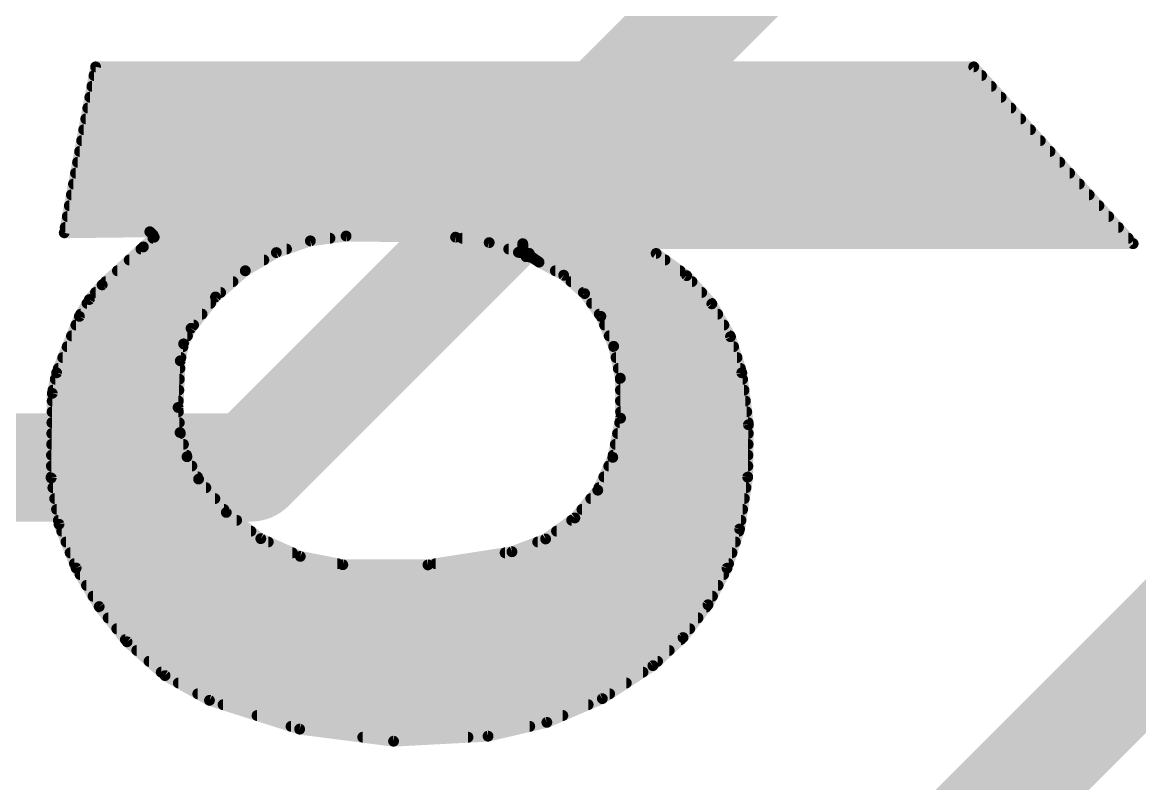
# Model space of a CAD drawing. Extents: x -20 to 87, y -17 to 53.
# Drawn here: x 7.286 to 9.903, y 18.51 to 20.292 of the extents above; entities that cross this region are included whole.
import ezdxf

# ---------------------------------------------------------------- set-up
doc = ezdxf.new("R2010")
doc.units = 0
doc.layers.add('1', color=12, linetype='CONTINUOUS')
doc.layers.add('22', color=40, linetype='CONTINUOUS')

msp = doc.modelspace()

# ---------------------------------------------------------------- linework, layer by layer
at = {"layer": '1', "const_width": 0.254}
for points in [[(7.82, 19.25), (11.43, 22.86)], [(8.16, 17.05), (13.97, 22.86)], [(5.81, 19.25), (7.82, 19.25)]]:
    msp.add_lwpolyline(points, dxfattribs=at)
at = {"layer": '1', "const_width": 0.127}
for points in [[(7.82, 19.1865, 1), (7.82, 19.3135)], [(7.7751, 19.2949, 1), (7.8649, 19.2051)]]:
    msp.add_lwpolyline(points, format="xyb", dxfattribs=at)
at = {"layer": '22', "const_width": 0.0254}
for points in [[(7.4574, 20.1879), (7.3838, 19.7993)], [(9.5148, 20.1879), (7.4574, 20.1879)], [(9.8882, 19.7739), (9.5148, 20.1879)], [(7.4536, 20.1676), (9.5331, 20.1676)], [(7.4487, 20.1422), (9.556, 20.1422)], [(7.4439, 20.1168), (9.5789, 20.1168)], [(7.4343, 20.066), (9.6247, 20.066)], [(7.4391, 20.0914), (9.6018, 20.0914)], [(7.4295, 20.0406), (9.6477, 20.0406)], [(7.4247, 20.0152), (9.6706, 20.0152)], [(7.4199, 19.9898), (9.6935, 19.9898)], [(7.4151, 19.9644), (9.7164, 19.9644)], [(7.4103, 19.939), (9.7393, 19.939)], [(7.4055, 19.9136), (9.7622, 19.9136)], [(7.4006, 19.8882), (9.7851, 19.8882)], [(7.3958, 19.8628), (9.808, 19.8628)], [(7.391, 19.8374), (9.8309, 19.8374)], [(7.3862, 19.812), (9.8538, 19.812)], [(7.3838, 19.7993), (7.5844, 19.8018)], [(7.5946, 19.7891), (7.5692, 19.7663)], [(7.5844, 19.8018), (7.5921, 19.7942)], [(7.5918, 19.7866), (8.0064, 19.7866)], [(7.5921, 19.7942), (7.5946, 19.7891)], [(7.8808, 19.753), (7.9606, 19.7804)], [(7.9606, 19.7804), (8.0442, 19.7917)], [(8.0442, 19.7917), (8.3007, 19.7891)], [(8.3007, 19.7891), (8.3795, 19.7764)], [(8.3162, 19.7866), (9.8767, 19.7866)], [(7.5692, 19.7663), (7.4727, 19.6774)], [(7.5637, 19.7612), (7.9047, 19.7612)], [(7.808, 19.7104), (7.8808, 19.753)], [(8.3795, 19.7764), (8.448, 19.7536)], [(8.4252, 19.7612), (8.4582, 19.7612)], [(8.448, 19.7536), (8.4517, 19.7531)], [(8.4517, 19.7531), (8.4552, 19.7545)], [(8.4552, 19.7545), (8.4576, 19.7575)], [(8.4576, 19.7575), (8.4582, 19.7612)], [(8.4582, 19.7612), (8.4582, 19.7739)], [(8.4582, 19.7739), (9.8882, 19.7739)], [(7.5361, 19.7358), (7.8515, 19.7358)], [(8.4734, 19.751), (8.4658, 19.7434)], [(8.4658, 19.7434), (8.4709, 19.7434)], [(8.4709, 19.7434), (8.4806, 19.7414)], [(8.7706, 19.751), (8.4734, 19.751)], [(8.4806, 19.7414), (8.4887, 19.7358)], [(8.4887, 19.7358), (8.4963, 19.7307)], [(8.4887, 19.7358), (8.7915, 19.7358)], [(8.4963, 19.7307), (8.554, 19.7)], [(8.8422, 19.699), (8.7706, 19.751)], [(7.5085, 19.7104), (7.808, 19.7104)], [(7.7382, 19.649), (7.808, 19.7104)], [(8.5345, 19.7104), (8.8265, 19.7104)], [(8.554, 19.7), (8.6032, 19.6569)], [(7.4727, 19.6774), (7.4426, 19.643)], [(7.4809, 19.685), (7.7791, 19.685)], [(8.5712, 19.685), (8.8547, 19.685)], [(8.9012, 19.633), (8.8422, 19.699)], [(7.4571, 19.6596), (7.7502, 19.6596)], [(7.681, 19.5758), (7.7382, 19.649)], [(8.6001, 19.6596), (8.8774, 19.6596)], [(8.6032, 19.6569), (8.6411, 19.6037)], [(7.4426, 19.643), (7.4193, 19.6037)], [(7.4373, 19.6342), (7.7266, 19.6342)], [(8.6194, 19.6342), (8.9001, 19.6342)], [(8.9449, 19.5561), (8.9012, 19.633)], [(7.4193, 19.6037), (7.366, 19.4716)], [(7.4223, 19.6088), (7.7068, 19.6088)], [(8.6375, 19.6088), (8.9149, 19.6088)], [(8.6411, 19.6037), (8.6711, 19.5336)], [(7.4111, 19.5834), (7.6869, 19.5834)], [(7.6635, 19.5393), (7.681, 19.5758)], [(8.6498, 19.5834), (8.9293, 19.5834)], [(7.4009, 19.558), (7.6725, 19.558)], [(8.6607, 19.558), (8.9438, 19.558)], [(8.9713, 19.4716), (8.9449, 19.5561)], [(7.3906, 19.5326), (7.6622, 19.5326)], [(7.6556, 19.4996), (7.6635, 19.5393)], [(8.6711, 19.5336), (8.6868, 19.4589)], [(8.6713, 19.5326), (8.9522, 19.5326)], [(7.3804, 19.5072), (7.6571, 19.5072)], [(7.6505, 19.3904), (7.6556, 19.4996)], [(8.6767, 19.5072), (8.9602, 19.5072)], [(7.366, 19.4716), (7.3558, 19.4234)], [(7.3701, 19.4818), (7.6548, 19.4818)], [(8.682, 19.4818), (8.9681, 19.4818)], [(8.9868, 19.3499), (8.9713, 19.4716)], [(7.3628, 19.4564), (7.6536, 19.4564)], [(8.6868, 19.4589), (8.6874, 19.3653)], [(8.6868, 19.4564), (8.9732, 19.4564)], [(7.3558, 19.4234), (7.3533, 19.2253)], [(7.3574, 19.431), (7.6524, 19.431)], [(8.687, 19.431), (8.9765, 19.431)], [(7.3556, 19.4056), (7.6512, 19.4056)], [(7.6552, 19.3316), (7.6505, 19.3904)], [(8.6871, 19.4056), (8.9797, 19.4056)], [(7.3553, 19.3802), (7.6513, 19.3802)], [(8.6874, 19.3653), (8.669, 19.2735)], [(8.6873, 19.3802), (8.983, 19.3802)], [(7.3549, 19.3548), (7.6534, 19.3548)], [(8.6853, 19.3548), (8.9862, 19.3548)], [(8.9851, 19.2272), (8.9868, 19.3499)], [(7.3546, 19.3294), (7.6559, 19.3294)], [(7.6715, 19.275), (7.6552, 19.3316)], [(8.6802, 19.3294), (8.9865, 19.3294)], [(7.3543, 19.304), (7.6632, 19.304)], [(8.6751, 19.304), (8.9862, 19.304)], [(7.354, 19.2786), (7.6705, 19.2786)], [(7.6987, 19.2227), (7.6715, 19.275)], [(8.669, 19.2735), (8.6339, 19.1968)], [(8.67, 19.2786), (8.9858, 19.2786)], [(7.3537, 19.2532), (7.6829, 19.2532)], [(8.6597, 19.2532), (8.9855, 19.2532)], [(7.3533, 19.2278), (7.6961, 19.2278)], [(7.3533, 19.2253), (7.3717, 19.1168)], [(7.3572, 19.2024), (7.7156, 19.2024)], [(7.7636, 19.1446), (7.6987, 19.2227)], [(8.6365, 19.2024), (8.9812, 19.2024)], [(8.6481, 19.2278), (8.9851, 19.2278)], [(8.9662, 19.1059), (8.9851, 19.2272)], [(7.3615, 19.177), (7.7367, 19.177)], [(8.6339, 19.1968), (8.5802, 19.1316)], [(8.6176, 19.177), (8.9773, 19.177)], [(7.3658, 19.1516), (7.7578, 19.1516)], [(8.5967, 19.1516), (8.9733, 19.1516)], [(7.3701, 19.1262), (7.7878, 19.1262)], [(7.8444, 19.0832), (7.7636, 19.1446)], [(8.5802, 19.1316), (8.5117, 19.0825)], [(8.5727, 19.1262), (8.9694, 19.1262)], [(7.3717, 19.1168), (7.4117, 19.0144)], [(7.3779, 19.1008), (7.8212, 19.1008)], [(8.5373, 19.1008), (8.9646, 19.1008)], [(8.9367, 19.014), (8.9662, 19.1059)], [(7.3879, 19.0754), (7.8618, 19.0754)], [(7.937, 19.0416), (7.8444, 19.0832)], [(8.5117, 19.0825), (8.4328, 19.0525)], [(8.4931, 19.0754), (8.9564, 19.0754)], [(7.3978, 19.05), (7.9184, 19.05)], [(8.4328, 19.0525), (8.2359, 19.0218)], [(8.4168, 19.05), (8.9483, 19.05)], [(7.4077, 19.0246), (8.0239, 19.0246)], [(8.0366, 19.0221), (7.937, 19.0416)], [(8.2359, 19.0218), (8.0366, 19.0221)], [(8.254, 19.0246), (8.9402, 19.0246)], [(7.4117, 19.0144), (7.4658, 18.9242)], [(7.4208, 18.9992), (8.929, 18.9992)], [(8.8921, 18.9284), (8.9367, 19.014)], [(7.436, 18.9738), (8.9158, 18.9738)], [(7.4513, 18.9484), (8.9026, 18.9484)], [(7.4658, 18.9242), (7.5311, 18.8417)], [(7.4667, 18.923), (8.888, 18.923)], [(8.8337, 18.8516), (8.8921, 18.9284)], [(7.4868, 18.8976), (8.8687, 18.8976)], [(7.5069, 18.8722), (8.8494, 18.8722)], [(7.5271, 18.8468), (8.8285, 18.8468)], [(7.5311, 18.8417), (7.6201, 18.7626)], [(8.763, 18.7858), (8.8337, 18.8516)], [(7.5539, 18.8214), (8.8012, 18.8214)], [(7.5825, 18.796), (8.774, 18.796)], [(8.6446, 18.7086), (8.763, 18.7858)], [(7.6111, 18.7706), (8.7397, 18.7706)], [(7.6201, 18.7626), (7.7241, 18.7046)], [(7.6513, 18.7452), (8.7007, 18.7452)], [(7.6968, 18.7198), (8.6617, 18.7198)], [(7.7241, 18.7046), (7.9354, 18.6372)], [(8.5145, 18.653), (8.6446, 18.7086)], [(7.7561, 18.6944), (8.6114, 18.6944)], [(7.8357, 18.669), (8.552, 18.669)], [(8.3769, 18.6207), (8.5145, 18.653)], [(7.9153, 18.6436), (8.4745, 18.6436)], [(7.9354, 18.6372), (8.1554, 18.6089)], [(8.0832, 18.6182), (8.3299, 18.6182)], [(8.1554, 18.6089), (8.3769, 18.6207)]]:
    msp.add_lwpolyline(points, dxfattribs=at)
at = {"layer": '22', "const_width": 0.0127}
for points in [[(7.4574, 20.1943, 1), (7.4574, 20.1816)], [(7.4636, 20.1867, 1), (7.4512, 20.1891)], [(9.5195, 20.1922, 1), (9.5101, 20.1836)], [(9.5148, 20.1816, 1), (9.5148, 20.1943)], [(7.4536, 20.174, 1), (7.4536, 20.1612)], [(9.5331, 20.1612, 1), (9.5331, 20.174)], [(7.4487, 20.1486, 1), (7.4487, 20.1359)], [(9.556, 20.1359, 1), (9.556, 20.1486)], [(7.4439, 20.1232, 1), (7.4439, 20.1105)], [(9.5789, 20.1105, 1), (9.5789, 20.1232)], [(7.4343, 20.0724, 1), (7.4343, 20.0597)], [(7.4391, 20.0978, 1), (7.4391, 20.085)], [(9.6018, 20.085, 1), (9.6018, 20.0978)], [(9.6247, 20.0597, 1), (9.6247, 20.0724)], [(7.4295, 20.047, 1), (7.4295, 20.0343)], [(9.6477, 20.0343, 1), (9.6477, 20.047)], [(7.4247, 20.0216, 1), (7.4247, 20.0088)], [(9.6706, 20.0088, 1), (9.6706, 20.0216)], [(7.4199, 19.9962, 1), (7.4199, 19.9835)], [(9.6935, 19.9835, 1), (9.6935, 19.9962)], [(7.4151, 19.9708, 1), (7.4151, 19.9581)], [(9.7164, 19.9581, 1), (9.7164, 19.9708)], [(7.4103, 19.9454, 1), (7.4103, 19.9326)], [(9.7393, 19.9326, 1), (9.7393, 19.9454)], [(7.4055, 19.92, 1), (7.4055, 19.9073)], [(9.7622, 19.9073, 1), (9.7622, 19.92)], [(7.4006, 19.8946, 1), (7.4006, 19.8819)], [(9.7851, 19.8819, 1), (9.7851, 19.8946)], [(7.3958, 19.8692, 1), (7.3958, 19.8564)], [(9.808, 19.8564, 1), (9.808, 19.8692)], [(7.391, 19.8438, 1), (7.391, 19.8311)], [(9.8309, 19.8311, 1), (9.8309, 19.8438)], [(7.3862, 19.8184, 1), (7.3862, 19.8056)], [(9.8538, 19.8056, 1), (9.8538, 19.8184)], [(7.3837, 19.8056, 1), (7.3839, 19.793)], [(7.3776, 19.8005, 1), (7.39, 19.7981)], [(7.5889, 19.8063, 1), (7.5799, 19.7973)], [(7.5845, 19.7955, 1), (7.5843, 19.8081)], [(7.5918, 19.793, 1), (7.5918, 19.7802)], [(7.5978, 19.797, 1), (7.5864, 19.7914)], [(7.5876, 19.7897, 1), (7.5966, 19.7987)], [(7.5889, 19.7863, 1), (7.6003, 19.7919)], [(7.5988, 19.7844, 1), (7.5904, 19.7938)], [(7.9597, 19.7867, 1), (7.9614, 19.7741)], [(7.9627, 19.7744, 1), (7.9585, 19.7864)], [(8.0064, 19.7802, 1), (8.0064, 19.793)], [(8.0443, 19.798, 1), (8.0441, 19.7854)], [(8.045, 19.7854, 1), (8.0434, 19.798)], [(8.3017, 19.7954, 1), (8.2997, 19.7828)], [(8.3006, 19.7828, 1), (8.3008, 19.7954)], [(8.3162, 19.793, 1), (8.3162, 19.7802)], [(9.8767, 19.7802, 1), (9.8767, 19.793)], [(7.5637, 19.7676, 1), (7.5637, 19.7549)], [(7.565, 19.771, 1), (7.5734, 19.7616)], [(7.5735, 19.7616, 1), (7.5649, 19.771)], [(7.8788, 19.759, 1), (7.8829, 19.747)], [(7.884, 19.7475, 1), (7.8776, 19.7585)], [(7.9047, 19.7549, 1), (7.9047, 19.7676)], [(8.3815, 19.7824, 1), (8.3775, 19.7704)], [(8.3785, 19.7701, 1), (8.3805, 19.7827)], [(8.4252, 19.7676, 1), (8.4252, 19.7549)], [(8.4488, 19.7599, 1), (8.4472, 19.7473)], [(8.4494, 19.759, 1), (8.4541, 19.7472)], [(8.446, 19.7476, 1), (8.45, 19.7596)], [(8.4503, 19.7585, 1), (8.4602, 19.7506)], [(8.4509, 19.7468, 1), (8.4526, 19.7594)], [(8.4513, 19.7585, 1), (8.4639, 19.7565)], [(8.4582, 19.7803, 1), (8.4582, 19.7675)], [(8.4645, 19.7739, 1), (8.4519, 19.7739)], [(8.4645, 19.7602, 1), (8.4519, 19.7622)], [(8.4519, 19.7612, 1), (8.4645, 19.7612)], [(8.4626, 19.7535, 1), (8.4526, 19.7614)], [(8.4576, 19.7486, 1), (8.4529, 19.7604)], [(8.4582, 19.7549, 1), (8.4582, 19.7676)], [(9.8835, 19.7696, 1), (9.8929, 19.7782)], [(9.8882, 19.7675, 1), (9.8882, 19.7803)], [(7.5361, 19.7422, 1), (7.5361, 19.7294)], [(7.8515, 19.7294, 1), (7.8515, 19.7422)], [(8.4658, 19.7498, 1), (8.4658, 19.737)], [(8.4613, 19.7479, 1), (8.4703, 19.7389)], [(8.4722, 19.7496, 1), (8.4696, 19.7372)], [(8.4734, 19.7574, 1), (8.4734, 19.7447)], [(8.4779, 19.7465, 1), (8.4689, 19.7555)], [(8.4709, 19.737, 1), (8.4709, 19.7498)], [(8.4842, 19.7466, 1), (8.477, 19.7362)], [(8.4793, 19.7352, 1), (8.4818, 19.7476)], [(8.4887, 19.7422, 1), (8.4887, 19.7294)], [(8.4922, 19.7411, 1), (8.4852, 19.7305)], [(8.4851, 19.7306, 1), (8.4923, 19.741)], [(8.4993, 19.7363, 1), (8.4933, 19.7251)], [(8.4928, 19.7254, 1), (8.4998, 19.736)], [(8.7743, 19.7561, 1), (8.7669, 19.7459)], [(8.7706, 19.7447, 1), (8.7706, 19.7574)], [(8.7915, 19.7294, 1), (8.7915, 19.7422)], [(7.5085, 19.7168, 1), (7.5085, 19.704)], [(7.8048, 19.7159, 1), (7.8112, 19.7049)], [(7.8122, 19.7056, 1), (7.8038, 19.7152)], [(7.808, 19.704, 1), (7.808, 19.7168)], [(8.5345, 19.7168, 1), (8.5345, 19.704)], [(8.5582, 19.7048, 1), (8.5498, 19.6953)], [(8.551, 19.6944, 1), (8.557, 19.7056)], [(8.8265, 19.704, 1), (8.8265, 19.7168)], [(7.4684, 19.6821, 1), (7.477, 19.6727)], [(7.4775, 19.6732, 1), (7.4679, 19.6816)], [(7.4809, 19.6914, 1), (7.4809, 19.6787)], [(7.7791, 19.6787, 1), (7.7791, 19.6914)], [(8.5712, 19.6914, 1), (8.5712, 19.6787)], [(8.8469, 19.7032, 1), (8.8375, 19.6947)], [(8.8385, 19.6938, 1), (8.8459, 19.7041)], [(8.8547, 19.6787, 1), (8.8547, 19.6914)], [(7.4571, 19.666, 1), (7.4571, 19.6532)], [(7.734, 19.6538, 1), (7.7424, 19.6443)], [(7.7432, 19.6451, 1), (7.7332, 19.653)], [(7.7502, 19.6532, 1), (7.7502, 19.666)], [(8.6001, 19.666, 1), (8.6001, 19.6532)], [(8.6083, 19.6606, 1), (8.598, 19.6532)], [(8.599, 19.6522, 1), (8.6073, 19.6617)], [(8.8774, 19.6532, 1), (8.8774, 19.666)], [(7.4373, 19.6406, 1), (7.4373, 19.6278)], [(7.4378, 19.6472, 1), (7.4473, 19.6389)], [(7.448, 19.6398, 1), (7.4371, 19.6463)], [(7.7266, 19.6278, 1), (7.7266, 19.6406)], [(8.6194, 19.6406, 1), (8.6194, 19.6278)], [(8.9067, 19.6361, 1), (8.8956, 19.6299)], [(8.8964, 19.6288, 1), (8.9059, 19.6372)], [(8.9001, 19.6278, 1), (8.9001, 19.6406)], [(7.4138, 19.6069, 1), (7.4248, 19.6005)], [(7.4252, 19.6013, 1), (7.4134, 19.6061)], [(7.4223, 19.6152, 1), (7.4223, 19.6025)], [(7.7068, 19.6025, 1), (7.7068, 19.6152)], [(8.6375, 19.6152, 1), (8.6375, 19.6025)], [(8.6469, 19.6062, 1), (8.6353, 19.6012)], [(8.6359, 19.6, 1), (8.6463, 19.6074)], [(8.9149, 19.6025, 1), (8.9149, 19.6152)], [(7.4111, 19.5898, 1), (7.4111, 19.577)], [(7.676, 19.5797, 1), (7.686, 19.5719)], [(7.6867, 19.5731, 1), (7.6753, 19.5785)], [(7.6869, 19.577, 1), (7.6869, 19.5898)], [(8.6498, 19.5898, 1), (8.6498, 19.577)], [(8.9293, 19.577, 1), (8.9293, 19.5898)], [(7.4009, 19.5644, 1), (7.4009, 19.5516)], [(7.6725, 19.5516, 1), (7.6725, 19.5644)], [(8.6607, 19.5644, 1), (8.6607, 19.5516)], [(8.9509, 19.5579, 1), (8.9388, 19.5542)], [(8.9393, 19.5529, 1), (8.9504, 19.5592)], [(8.9438, 19.5516, 1), (8.9438, 19.5644)], [(7.3906, 19.539, 1), (7.3906, 19.5263)], [(7.6578, 19.542, 1), (7.6693, 19.5365)], [(7.6698, 19.538, 1), (7.6573, 19.5405)], [(7.6622, 19.5263, 1), (7.6622, 19.539)], [(8.6773, 19.5349, 1), (8.6649, 19.5323)], [(8.6713, 19.539, 1), (8.6713, 19.5263)], [(8.6653, 19.5311, 1), (8.677, 19.5361)], [(8.9522, 19.5263, 1), (8.9522, 19.539)], [(7.3804, 19.5136, 1), (7.3804, 19.5008)], [(7.6619, 19.4993, 1), (7.6493, 19.4999)], [(7.6494, 19.5008, 1), (7.6618, 19.4984)], [(7.6571, 19.5008, 1), (7.6571, 19.5136)], [(8.6767, 19.5136, 1), (8.6767, 19.5008)], [(8.9602, 19.5008, 1), (8.9602, 19.5136)], [(7.3601, 19.474, 1), (7.3719, 19.4692)], [(7.3722, 19.4703, 1), (7.3598, 19.4729)], [(7.3701, 19.4882, 1), (7.3701, 19.4754)], [(7.6548, 19.4754, 1), (7.6548, 19.4882)], [(8.682, 19.4882, 1), (8.682, 19.4754)], [(8.9776, 19.4724, 1), (8.965, 19.4708)], [(8.9652, 19.4697, 1), (8.9774, 19.4735)], [(8.9681, 19.4754, 1), (8.9681, 19.4882)], [(7.3628, 19.4628, 1), (7.3628, 19.4501)], [(7.6536, 19.4501, 1), (7.6536, 19.4628)], [(8.6868, 19.4628, 1), (8.6868, 19.4501)], [(8.6931, 19.4589, 1), (8.6805, 19.4589)], [(8.6806, 19.4576, 1), (8.693, 19.4602)], [(8.9732, 19.4501, 1), (8.9732, 19.4628)], [(7.3496, 19.4247, 1), (7.362, 19.4221)], [(7.3621, 19.4233, 1), (7.3495, 19.4235)], [(7.3574, 19.4374, 1), (7.3574, 19.4246)], [(7.6524, 19.4246, 1), (7.6524, 19.4374)], [(8.687, 19.4374, 1), (8.687, 19.4246)], [(8.9765, 19.4246, 1), (8.9765, 19.4374)], [(7.3556, 19.412, 1), (7.3556, 19.3992)], [(7.6568, 19.3909, 1), (7.6442, 19.3899)], [(7.6512, 19.3992, 1), (7.6512, 19.412)], [(8.6871, 19.412, 1), (8.6871, 19.3992)], [(8.9797, 19.3992, 1), (8.9797, 19.412)], [(7.3553, 19.3866, 1), (7.3553, 19.3739)], [(7.6442, 19.3907, 1), (7.6568, 19.3901)], [(7.6513, 19.3739, 1), (7.6513, 19.3866)], [(8.6873, 19.3866, 1), (8.6873, 19.3739)], [(8.681, 19.3652, 1), (8.6937, 19.3653)], [(8.6936, 19.364, 1), (8.6812, 19.3665)], [(8.983, 19.3739, 1), (8.983, 19.3866)], [(7.3549, 19.3612, 1), (7.3549, 19.3484)], [(7.6534, 19.3484, 1), (7.6534, 19.3612)], [(8.6853, 19.3612, 1), (8.6853, 19.3484)], [(8.9805, 19.3491, 1), (8.9931, 19.3507)], [(8.9932, 19.3498, 1), (8.9805, 19.35)], [(8.9862, 19.3484, 1), (8.9862, 19.3612)], [(7.3546, 19.3358, 1), (7.3546, 19.323)], [(7.6613, 19.3334, 1), (7.6491, 19.3299)], [(7.6489, 19.3311, 1), (7.6616, 19.3322)], [(7.6559, 19.323, 1), (7.6559, 19.3358)], [(8.6802, 19.3358, 1), (8.6802, 19.323)], [(8.9865, 19.323, 1), (8.9865, 19.3358)], [(7.3543, 19.3104, 1), (7.3543, 19.2977)], [(7.6632, 19.2977, 1), (7.6632, 19.3104)], [(8.6751, 19.3104, 1), (8.6751, 19.2977)], [(8.9862, 19.2977, 1), (8.9862, 19.3104)], [(7.354, 19.285, 1), (7.354, 19.2722)], [(7.6772, 19.2779, 1), (7.6659, 19.2721)], [(7.6654, 19.2732, 1), (7.6776, 19.2768)], [(7.6705, 19.2722, 1), (7.6705, 19.285)], [(8.6628, 19.2747, 1), (8.6752, 19.2723)], [(8.6748, 19.2709, 1), (8.6632, 19.2761)], [(8.67, 19.285, 1), (8.67, 19.2722)], [(8.9858, 19.2722, 1), (8.9858, 19.285)], [(7.3537, 19.2596, 1), (7.3537, 19.2468)], [(7.6829, 19.2468, 1), (7.6829, 19.2596)], [(8.6597, 19.2596, 1), (8.6597, 19.2468)], [(8.9855, 19.2468, 1), (8.9855, 19.2596)], [(7.3533, 19.2342, 1), (7.3533, 19.2215)], [(7.3596, 19.2264, 1), (7.347, 19.2242)], [(7.347, 19.2254, 1), (7.3596, 19.2252)], [(7.3572, 19.2088, 1), (7.3572, 19.196)], [(7.7036, 19.2268, 1), (7.6938, 19.2186)], [(7.6931, 19.2198, 1), (7.7043, 19.2256)], [(7.6961, 19.2215, 1), (7.6961, 19.2342)], [(7.7156, 19.196, 1), (7.7156, 19.2088)], [(8.6365, 19.2088, 1), (8.6365, 19.196)], [(8.6481, 19.2342, 1), (8.6481, 19.2215)], [(8.9914, 19.2262, 1), (8.9788, 19.2281)], [(8.9788, 19.2272, 1), (8.9915, 19.2271)], [(8.9812, 19.196, 1), (8.9812, 19.2088)], [(8.9851, 19.2215, 1), (8.9851, 19.2342)], [(7.3615, 19.1834, 1), (7.3615, 19.1706)], [(7.7367, 19.1706, 1), (7.7367, 19.1834)], [(8.6176, 19.1834, 1), (8.6176, 19.1706)], [(8.6281, 19.1994, 1), (8.6397, 19.1941)], [(8.6388, 19.1927, 1), (8.629, 19.2008)], [(8.9773, 19.1706, 1), (8.9773, 19.1834)], [(7.3658, 19.158, 1), (7.3658, 19.1453)], [(7.7578, 19.1453, 1), (7.7578, 19.158)], [(8.5967, 19.158, 1), (8.5967, 19.1453)], [(8.9733, 19.1453, 1), (8.9733, 19.158)], [(7.3701, 19.1326, 1), (7.3701, 19.1198)], [(7.7674, 19.1497, 1), (7.7597, 19.1396)], [(7.7587, 19.1406, 1), (7.7684, 19.1487)], [(7.7878, 19.1198, 1), (7.7878, 19.1326)], [(8.5727, 19.1326, 1), (8.5727, 19.1198)], [(8.5753, 19.1357, 1), (8.5851, 19.1276)], [(8.5839, 19.1265, 1), (8.5765, 19.1368)], [(8.9694, 19.1198, 1), (8.9694, 19.1326)], [(7.3776, 19.1192, 1), (7.3657, 19.1145)], [(7.3654, 19.1158, 1), (7.3779, 19.1179)], [(7.3779, 19.1072, 1), (7.3779, 19.0944)], [(7.8212, 19.0944, 1), (7.8212, 19.1072)], [(8.5373, 19.1072, 1), (8.5373, 19.0944)], [(8.9599, 19.1069, 1), (8.9725, 19.1049)], [(8.9722, 19.104, 1), (8.9602, 19.1078)], [(8.9646, 19.0944, 1), (8.9646, 19.1072)], [(7.3879, 19.0818, 1), (7.3879, 19.0691)], [(7.847, 19.089, 1), (7.8418, 19.0774)], [(7.8405, 19.0781, 1), (7.8482, 19.0883)], [(7.8618, 19.0691, 1), (7.8618, 19.0818)], [(8.4931, 19.0818, 1), (8.4931, 19.0691)], [(8.508, 19.0876, 1), (8.5154, 19.0773)], [(8.5139, 19.0765, 1), (8.5094, 19.0884)], [(8.9564, 19.0691, 1), (8.9564, 19.0818)], [(7.3978, 19.0564, 1), (7.3978, 19.0436)], [(7.9184, 19.0436, 1), (7.9184, 19.0564)], [(8.4168, 19.0564, 1), (8.4168, 19.0436)], [(8.4305, 19.0584, 1), (8.4351, 19.0466)], [(8.4338, 19.0462, 1), (8.4318, 19.0588)], [(8.9483, 19.0436, 1), (8.9483, 19.0564)], [(7.4077, 19.031, 1), (7.4077, 19.0182)], [(7.9382, 19.0479, 1), (7.9358, 19.0354)], [(7.9344, 19.0359, 1), (7.9396, 19.0474)], [(8.0239, 19.0182, 1), (8.0239, 19.031)], [(8.0366, 19.0284, 1), (8.0366, 19.0158)], [(8.0354, 19.0159, 1), (8.0378, 19.0283)], [(8.2349, 19.028, 1), (8.2369, 19.0155)], [(8.2359, 19.0154, 1), (8.2359, 19.0281)], [(8.254, 19.031, 1), (8.254, 19.0182)], [(8.9402, 19.0182, 1), (8.9402, 19.031)], [(7.4171, 19.0177, 1), (7.4063, 19.0111)], [(7.4058, 19.0121, 1), (7.4176, 19.0167)], [(7.4208, 19.0056, 1), (7.4208, 18.9929)], [(8.929, 18.9929, 1), (8.929, 19.0056)], [(8.9307, 19.0159, 1), (8.9428, 19.012)], [(8.9424, 19.011, 1), (8.9311, 19.0169)], [(7.436, 18.9802, 1), (7.436, 18.9674)], [(8.9158, 18.9674, 1), (8.9158, 18.9802)], [(7.4513, 18.9548, 1), (7.4513, 18.942)], [(8.9026, 18.942, 1), (8.9026, 18.9548)], [(7.4708, 18.9281, 1), (7.4608, 18.9202)], [(7.4603, 18.9209, 1), (7.4712, 18.9274)], [(7.4667, 18.9294, 1), (7.4667, 18.9167)], [(8.8865, 18.9313, 1), (8.8978, 18.9254)], [(8.8972, 18.9245, 1), (8.8871, 18.9322)], [(8.888, 18.9167, 1), (8.888, 18.9294)], [(7.4868, 18.904, 1), (7.4868, 18.8912)], [(8.8687, 18.8912, 1), (8.8687, 18.904)], [(7.5069, 18.8786, 1), (7.5069, 18.8658)], [(8.8494, 18.8658, 1), (8.8494, 18.8786)], [(7.5271, 18.8532, 1), (7.5271, 18.8405)], [(7.5353, 18.8464, 1), (7.5269, 18.837)], [(7.5261, 18.8378, 1), (7.5361, 18.8456)], [(8.8286, 18.8554, 1), (8.8387, 18.8477)], [(8.8285, 18.8405, 1), (8.8285, 18.8532)], [(8.838, 18.8469, 1), (8.8293, 18.8562)], [(7.5539, 18.8278, 1), (7.5539, 18.815)], [(8.8012, 18.815, 1), (8.8012, 18.8278)], [(7.5825, 18.8024, 1), (7.5825, 18.7896)], [(8.7587, 18.7904, 1), (8.7673, 18.7812)], [(8.7665, 18.7805, 1), (8.7595, 18.7911)], [(8.774, 18.7896, 1), (8.774, 18.8024)], [(7.6111, 18.777, 1), (7.6111, 18.7643)], [(7.6232, 18.7681, 1), (7.617, 18.757)], [(7.6159, 18.7578, 1), (7.6243, 18.7673)], [(8.7397, 18.7643, 1), (8.7397, 18.777)], [(7.6513, 18.7516, 1), (7.6513, 18.7388)], [(8.7007, 18.7388, 1), (8.7007, 18.7516)], [(7.6968, 18.7262, 1), (7.6968, 18.7134)], [(7.726, 18.7106, 1), (7.7222, 18.6986)], [(8.6411, 18.7139, 1), (8.648, 18.7033)], [(8.647, 18.7028, 1), (8.6421, 18.7144)], [(8.6617, 18.7134, 1), (8.6617, 18.7262)], [(7.721, 18.6991, 1), (7.7272, 18.7101)], [(7.7561, 18.7008, 1), (7.7561, 18.6881)], [(8.6114, 18.6881, 1), (8.6114, 18.7008)], [(7.8357, 18.6754, 1), (7.8357, 18.6626)], [(8.5121, 18.6588, 1), (8.517, 18.6472)], [(8.516, 18.6468, 1), (8.5131, 18.6592)], [(8.552, 18.6626, 1), (8.552, 18.6754)], [(7.9153, 18.65, 1), (7.9153, 18.6372)], [(7.9362, 18.6435, 1), (7.9346, 18.6309)], [(7.9335, 18.6311, 1), (7.9373, 18.6432)], [(8.4745, 18.6372, 1), (8.4745, 18.65)], [(8.0832, 18.6246, 1), (8.0832, 18.6119)], [(8.1551, 18.6153, 1), (8.1557, 18.6026)], [(8.1546, 18.6026, 1), (8.1562, 18.6152)], [(8.3299, 18.6119, 1), (8.3299, 18.6246)], [(8.3754, 18.6269, 1), (8.3784, 18.6145)], [(8.3772, 18.6144, 1), (8.3766, 18.627)]]:
    msp.add_lwpolyline(points, format="xyb", dxfattribs=at)

doc.saveas('drawing.dxf')
